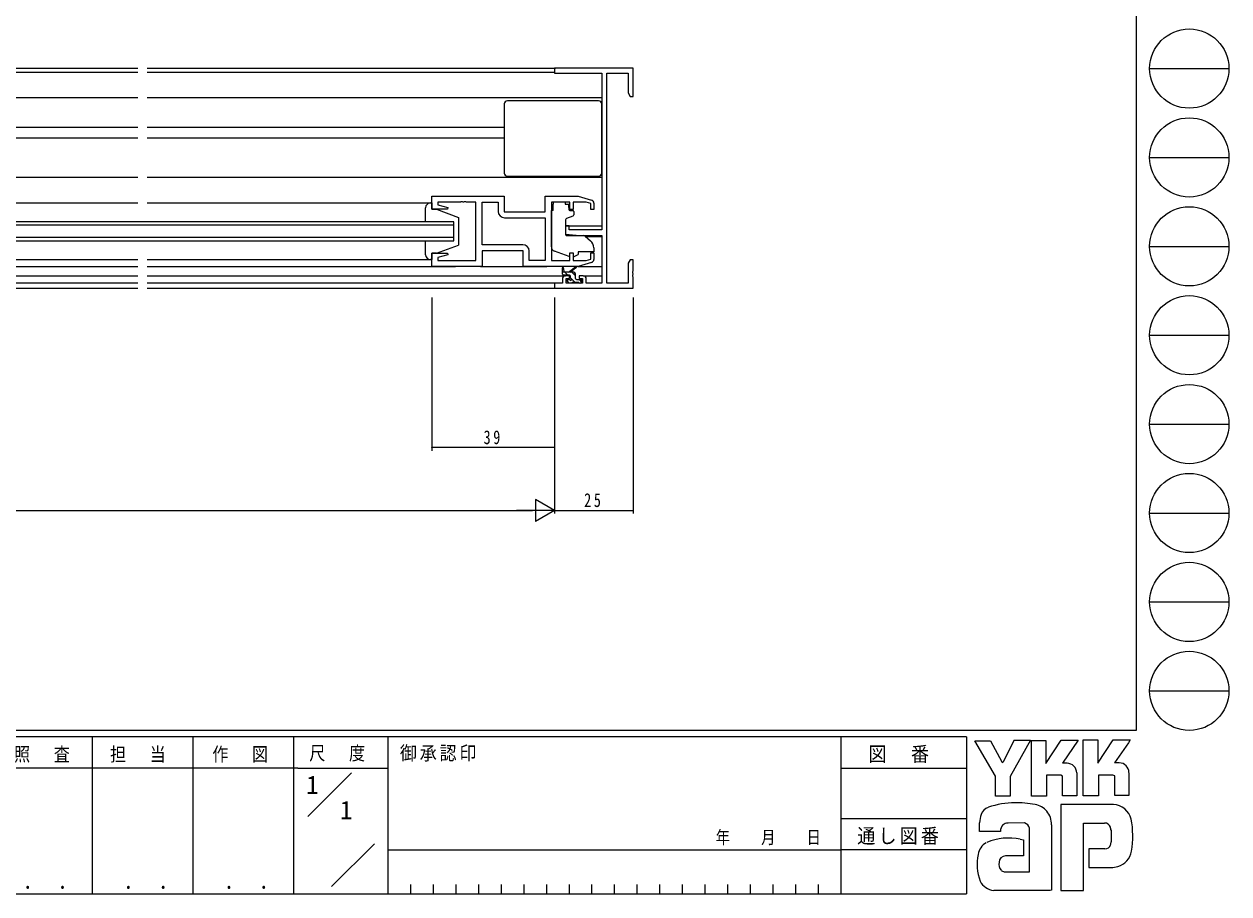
# Model space of a CAD drawing. Units: millimetres, scale not verified. Extents: x -567 to 567, y -403 to 403.
# Drawn here: x 183.6 to 566.7, y -403 to -126.3 of the extents above; entities that cross this region are included whole.
import ezdxf
from ezdxf.enums import TextEntityAlignment as Align

# ---------------------------------------------------------------- set-up
doc = ezdxf.new("R2010")
doc.units = ezdxf.units.MM
doc.header["$LTSCALE"] = 2
for name, color, linetype, lineweight in [('0-1_YKK_ZWAK', 7, 'Continuous', 18), ('0-3_YKK_11', 7, 'Continuous', 18), ('0-4_YKK_12', 2, 'Continuous', 18), ('0-5_YKK_13', 4, 'Continuous', 18), ('0-6_YKK_D', 6, 'Continuous', 18)]:
    doc.layers.add(name, color=color, linetype=linetype, lineweight=lineweight)
doc.layers.add('0-2_USER1', color=7, linetype='Continuous')
doc.styles.add('ＭＳ ゴシック', font='')
doc.styles.get('ＭＳ ゴシック').set_extended_font_data('MS Gothic')

msp = doc.modelspace()

# ---------------------------------------------------------------- linework, layer by layer
at = {"layer": '0-1_YKK_ZWAK'}
for p, q in [((537.274, 399.018), (537.274, -350.982)), ((541.526, -140.422), (566.726, -140.422)), ((541.526, -168.702), (566.726, -168.702)), ((541.526, -196.982), (566.726, -196.982)), ((541.526, -225.262), (566.726, -225.262)), ((541.526, -253.542), (566.726, -253.542)), ((541.526, -281.822), (566.726, -281.822)), ((541.526, -310.102), (566.726, -310.102)), ((541.526, -338.382), (566.726, -338.382)), ((537.274, -350.982), (-562.726, -350.982)), ((483.274, -352.982), (-562.726, -352.982)), ((205.274, -352.982), (205.274, -402.982)), ((237.274, -352.982), (237.274, -402.982)), ((269.274, -352.982), (269.274, -402.982)), ((299.274, -352.982), (299.274, -402.982)), ((443.274, -352.982), (443.274, -402.982)), ((483.274, -352.982), (483.274, -402.982)), ((485.898, -354.276), (490.918, -354.276)), ((492.462, -365.552), (485.898, -354.276)), ((498.468, -354.122), (494.818, -361.227)), ((503.931, -371.884), (503.931, -354.161)), ((520.38, -354.006), (525.052, -354.006)), ((520.38, -371.73), (520.38, -354.006)), ((529.956, -354.006), (535.362, -354.006)), ((534.822, -354.933), (530.362, -361.304)), ((535.362, -354.006), (534.822, -354.933)), ((270.68, -362.981), (173.274, -362.981)), ((270.68, -362.981), (299.274, -362.981)), ((443.274, -362.982), (483.274, -362.982)), ((515.244, -361.42), (513.76, -361.42)), ((531.846, -361.304), (530.362, -361.304)), ((273.803, -378.32), (287.65, -364.472)), ((513.236, -365.243), (508.68, -365.243)), ((518.333, -364.509), (518.333, -371.769)), ((525.245, -365.204), (525.245, -371.73)), ((529.802, -365.204), (525.245, -365.204)), ((530.42, -365.436), (529.802, -365.204)), ((530.42, -371.691), (530.42, -365.436)), ((534.937, -364.509), (534.937, -371.691)), ((530.42, -371.619), (530.492, -371.691)), ((529.879, -374.549), (513.314, -374.549)), ((513.314, -374.549), (513.314, -401.849)), ((525.245, -371.73), (520.38, -371.73)), ((534.937, -371.691), (530.42, -371.691)), ((443.274, -378.981), (483.274, -378.981)), ((487.443, -383.082), (487.443, -380.326)), ((494.084, -383.082), (487.443, -383.082)), ((501.768, -380.418), (496.486, -380.518)), ((503.313, -395.941), (503.313, -382.04)), ((510.302, -380.959), (510.302, -401.81)), ((520.496, -380.495), (527.137, -380.495)), ((520.496, -401.849), (520.496, -380.495)), ((529.236, -382.634), (529.261, -386.398)), ((281.377, -400.618), (294.983, -387.013)), ((299.274, -388.982), (443.274, -388.982)), ((483.274, -388.981), (443.274, -388.981)), ((522.234, -388.681), (522.234, -394.589)), ((527.292, -388.681), (522.234, -388.681)), ((501.382, -390.882), (495.676, -390.889)), ((522.234, -394.589), (529.84, -394.589)), ((529.84, -394.589), (531.385, -394.242)), ((495.281, -395.941), (503.313, -395.941)), ((502.695, -395.941), (503.197, -395.941)), ((503.313, -395.939), (503.314, -395.941)), ((306.474, -399.982), (306.474, -402.982)), ((313.674, -399.982), (313.674, -402.982)), ((320.874, -399.982), (320.874, -402.982)), ((328.074, -399.982), (328.074, -402.982)), ((335.274, -399.982), (335.274, -402.982)), ((342.474, -399.982), (342.474, -402.982)), ((349.674, -399.982), (349.674, -402.982)), ((356.874, -399.982), (356.874, -402.982)), ((364.074, -399.982), (364.074, -402.982)), ((371.274, -399.982), (371.274, -402.982)), ((378.474, -399.982), (378.474, -402.982)), ((385.674, -399.982), (385.674, -402.982)), ((392.874, -399.982), (392.874, -402.982)), ((400.074, -399.982), (400.074, -402.982)), ((407.274, -399.982), (407.274, -402.982)), ((414.474, -399.982), (414.474, -402.982)), ((421.674, -399.982), (421.674, -402.982)), ((428.874, -399.982), (428.874, -402.982)), ((436.074, -399.982), (436.074, -402.982)), ((494.084, -401.926), (491.96, -401.926)), ((509.838, -401.887), (494.084, -401.926)), ((510.302, -401.81), (509.838, -401.887)), ((-562.726, -402.982), (483.274, -402.982))]:
    msp.add_line(p, q, dxfattribs=at)
for points in [[(490.918, -354.276), (494.509, -360.995), (494.818, -361.227)], [(498.468, -354.122), (503.648, -354.122), (497.173, -365.59)], [(503.931, -354.161), (508.526, -354.161), (508.526, -361.444), (513.352, -354.083)], [(513.352, -354.083), (518.817, -354.083), (513.76, -361.42)], [(525.052, -354.006), (525.052, -361.423), (529.956, -354.006)], [(497.173, -365.59), (497.173, -371.923), (492.462, -371.923), (492.462, -365.552)], [(508.68, -365.243), (508.68, -371.884), (503.931, -371.884)], [(518.333, -371.769), (513.854, -371.769), (513.854, -365.475), (513.236, -365.243)], [(500.378, -385.515), (501.382, -385.747), (501.382, -390.882)], [(513.314, -401.849), (519.376, -401.849), (520.496, -401.849)]]:
    msp.add_lwpolyline(points, dxfattribs=at)
for centre in [(554.126, -140.422), (554.126, -168.702), (554.126, -196.982), (554.126, -225.262), (554.126, -253.542), (554.126, -281.822), (554.126, -310.102), (554.126, -338.382)]:
    msp.add_circle(centre, 12.6, dxfattribs=at)
for centre, radius, start, end in [((515.244, -364.509), 3.089, 0.00166, 89.99604), ((531.846, -364.393), 3.089, 0.00166, 89.99604), ((491.283, -378.776), 3.491, 109.02127, 161.51264), ((498.591, -399.27), 25.257, 89.89165, 109.30848), ((499.333, -403.644), 29.64, 78.7801, 91.46938), ((504.032, -380.835), 6.355, 40.66422, 80.31694), ((529.662, -380.754), 6.202, 14.44572, 87.08746), ((494.644, -380.362), 7.196, 158.41083, 179.71775), ((503.715, -380.818), 6.588, 358.78059, 38.76563), ((506.368, -384.678), 29.8, 350.99027, 10.67625), ((497.096, -382.992), 3.013, 138.46382, 181.71359), ((496.295, -382.94), 2.43, 85.50551, 126.78038), ((501.068, -382.631), 2.321, 14.7552, 72.44995), ((527.366, -382.238), 1.756, 16.43123, 96.91661), ((524.033, -383.279), 5.248, 4.93423, 17.03552), ((492.455, -391.45), 5.583, 121.82711, 169.08475), ((496.874, -404.202), 19.013, 79.38098, 112.05825), ((524.002, -385.898), 5.281, 343.6902, 354.75362), ((502.487, -393.546), 15.832, 168.76372, 199.80079), ((527.293, -386.816), 1.865, 269.95468, 342.90145), ((529.752, -388.333), 6.13, 285.44291, 349.90448), ((496.963, -393.451), 3.384, 171.08203, 216.71923), ((495.688, -392.953), 2.064, 90.33953, 178.03639), ((495.631, -393.789), 2.18, 230.9728, 260.75491), ((492.474, -396.472), 5.461, 207.31435, 263.59464)]:
    msp.add_arc(centre, radius, start, end, dxfattribs=at)
at = {"layer": '0-3_YKK_11'}
for p, q in [((377.274, -140.282), (352.274, -140.282)), ((352.274, -140.282), (352.274, -141.912)), ((377.274, -149.282), (377.274, -140.282)), ((352.274, -141.912), (367.274, -141.912)), ((367.274, -141.912), (367.274, -191.782)), ((368.904, -141.912), (375.644, -141.912)), ((368.904, -208.652), (368.904, -141.912)), ((375.644, -141.912), (375.644, -148.191)), ((375.644, -148.191), (376.274, -149.282)), ((376.274, -149.282), (377.274, -149.282)), ((313.274, -185.182), (313.274, -180.982)), ((313.274, -180.982), (336.274, -180.982)), ((315.204, -182.912), (315.204, -183.83)), ((322.316, -182.912), (315.204, -182.912)), ((315.204, -183.83), (318.303, -184.66)), ((322.499, -182.792), (322.316, -182.912)), ((323.049, -182.792), (322.499, -182.792)), ((323.232, -182.912), (323.049, -182.792)), ((323.316, -182.912), (323.232, -182.912)), ((323.499, -182.792), (323.316, -182.912)), ((324.049, -182.792), (323.499, -182.792)), ((324.232, -182.912), (324.049, -182.792)), ((327.274, -182.912), (324.232, -182.912)), ((327.274, -201.452), (327.274, -182.912)), ((329.274, -182.912), (334.344, -182.912)), ((329.274, -196.452), (329.274, -182.912)), ((334.344, -182.912), (334.344, -185.912)), ((336.274, -180.982), (336.274, -185.982)), ((349.274, -185.982), (349.274, -180.982)), ((349.274, -180.982), (359.774, -180.982)), ((357.174, -182.912), (351.274, -182.912)), ((351.274, -182.912), (351.274, -201.452)), ((357.174, -185.282), (357.174, -182.912)), ((358.174, -182.912), (358.174, -185.282)), ((362.379, -182.912), (358.174, -182.912)), ((359.774, -180.982), (364.061, -182.269)), ((363.774, -183.331), (362.379, -182.912)), ((363.774, -185.282), (363.774, -183.331)), ((364.774, -183.226), (364.774, -185.282)), ((318.235, -185.182), (313.274, -185.182)), ((318.303, -184.66), (318.235, -185.182)), ((336.274, -185.982), (349.274, -185.982)), ((358.174, -185.282), (357.174, -185.282)), ((364.774, -185.282), (363.774, -185.282)), ((336.344, -187.912), (349.274, -187.912)), ((349.274, -187.912), (349.274, -201.452)), ((349.274, -187.912), (349.274, -201.452)), ((355.774, -190.482), (355.774, -193.089)), ((356.974, -190.482), (355.774, -190.482)), ((356.974, -191.782), (356.974, -190.482)), ((355.774, -193.089), (360.274, -193.482)), ((367.274, -191.782), (356.974, -191.782)), ((360.274, -193.482), (367.274, -193.482)), ((367.274, -193.482), (367.274, -208.652)), ((313.274, -203.382), (313.274, -199.182)), ((313.274, -199.182), (318.235, -199.182)), ((318.235, -199.182), (318.303, -199.705)), ((342.204, -196.452), (329.274, -196.452)), ((329.274, -198.382), (329.274, -203.382)), ((342.274, -198.382), (329.274, -198.382)), ((342.274, -203.382), (342.274, -198.382)), ((344.204, -201.452), (344.204, -198.452)), ((357.174, -201.452), (357.174, -199.082)), ((357.174, -199.082), (358.174, -199.082)), ((358.174, -199.082), (358.174, -201.452)), ((363.774, -201.034), (363.774, -199.082)), ((363.774, -199.082), (364.774, -199.082)), ((364.774, -199.082), (364.774, -201.138)), ((318.303, -199.705), (315.204, -200.535)), ((315.204, -200.535), (315.204, -201.452)), ((315.204, -201.452), (327.274, -201.452)), ((349.274, -201.452), (344.204, -201.452)), ((351.274, -201.452), (357.174, -201.452)), ((358.174, -201.452), (362.379, -201.452)), ((364.061, -202.096), (359.774, -203.382)), ((362.379, -201.452), (363.774, -201.034)), ((376.274, -201.282), (375.644, -202.374)), ((375.644, -202.374), (375.644, -208.652)), ((377.274, -201.282), (376.274, -201.282)), ((377.274, -204.824), (377.274, -201.282)), ((329.274, -203.382), (313.274, -203.382)), ((359.774, -203.382), (342.274, -203.382)), ((357.074, -206.382), (355.774, -206.382)), ((357.074, -207.182), (357.074, -206.382)), ((360.074, -206.382), (360.074, -207.182)), ((361.374, -206.382), (360.074, -206.382)), ((377.154, -205.007), (377.274, -204.824)), ((377.154, -205.557), (377.154, -205.007)), ((377.274, -205.741), (377.154, -205.557)), ((377.154, -206.007), (377.274, -205.824)), ((377.154, -206.557), (377.154, -206.007)), ((377.274, -206.741), (377.154, -206.557)), ((377.274, -205.824), (377.274, -205.741)), ((377.274, -210.282), (377.274, -206.741)), ((352.274, -210.282), (377.274, -210.282)), ((354.774, -207.382), (354.774, -208.652)), ((355.974, -207.182), (357.074, -207.182)), ((355.974, -208.652), (355.974, -207.182)), ((361.174, -208.652), (355.974, -208.652)), ((360.074, -207.182), (361.174, -207.182)), ((361.174, -207.182), (361.174, -208.652)), ((362.374, -208.652), (362.374, -207.382)), ((367.274, -208.652), (362.374, -208.652)), ((375.644, -208.652), (368.904, -208.652))]:
    msp.add_line(p, q, dxfattribs=at)
msp.add_lwpolyline([(354.774, -208.652), (352.274, -208.652), (352.274, -210.282)], dxfattribs=at)
for centre, radius, start, end in [((363.774, -183.226), 1, 359.99996, 73.30074), ((336.344, -185.912), 2, 180.00001, 269.99999), ((342.204, -198.452), 2, 0.00001, 89.99999), ((363.774, -201.138), 1, 286.69926, 0.00004), ((355.774, -207.382), 1, 90.00001, 179.99999), ((361.374, -207.382), 1, 0.00001, 89.99999)]:
    msp.add_arc(centre, radius, start, end, dxfattribs=at)
at = {"layer": '0-4_YKK_12'}
for p, q in [((-15.226, -140.282), (219.774, -140.282)), ((219.774, -141.682), (-15.226, -141.682)), ((222.774, -140.282), (352.574, -140.282)), ((352.274, -141.682), (222.774, -141.682)), ((121.274, -149.582), (219.774, -149.582)), ((222.774, -149.582), (367.274, -149.582)), ((122.274, -159.082), (219.774, -159.082)), ((222.774, -159.082), (336.274, -159.082)), ((122.274, -162.482), (219.774, -162.482)), ((222.774, -162.482), (336.274, -162.482)), ((122.274, -174.982), (219.774, -174.982)), ((222.774, -174.982), (367.274, -174.982)), ((219.774, -189.182), (115.274, -189.182)), ((115.274, -190.182), (219.774, -190.182)), ((320.274, -189.182), (215.774, -189.182)), ((215.774, -190.182), (320.274, -190.182)), ((320.274, -195.182), (320.274, -189.182)), ((355.774, -190.482), (367.274, -190.482)), ((219.774, -194.182), (115.274, -194.182)), ((115.274, -195.182), (219.774, -195.182)), ((320.274, -194.182), (215.774, -194.182)), ((215.774, -195.182), (320.274, -195.182)), ((362.151, -193.882), (367.274, -193.882)), ((122.274, -203.382), (219.774, -203.382)), ((125.274, -206.382), (219.774, -206.382)), ((222.774, -203.382), (320.774, -203.382)), ((222.774, -206.382), (355.774, -206.382)), ((361.374, -206.382), (367.274, -206.382)), ((219.774, -208.652), (125.274, -208.652)), ((125.274, -210.282), (219.774, -210.282)), ((352.574, -208.652), (222.774, -208.652)), ((222.774, -210.282), (352.574, -210.282))]:
    msp.add_line(p, q, dxfattribs=at)
at = {"layer": '0-5_YKK_13'}
for p, q in [((336.274, -151.683), (336.274, -173.683)), ((366.274, -150.683), (337.274, -150.683)), ((367.274, -173.683), (367.274, -151.683)), ((337.274, -174.683), (366.274, -174.683)), ((122.274, -183.182), (219.774, -183.182)), ((222.774, -183.182), (313.274, -183.182)), ((312.774, -183.182), (313.274, -183.182)), ((313.274, -183.182), (313.274, -185.182)), ((351.874, -184.582), (351.874, -183.582)), ((355.674, -182.912), (355.674, -183.582)), ((355.674, -183.582), (356.844, -183.582)), ((356.844, -184.582), (356.844, -183.582)), ((311.274, -189.182), (311.274, -184.682)), ((313.274, -185.182), (314.774, -185.182)), ((314.774, -185.182), (321.774, -187.782)), ((351.874, -185.582), (351.274, -185.582)), ((351.274, -197.138), (351.274, -185.582)), ((351.874, -185.582), (351.874, -184.582)), ((358.045, -187.402), (356.045, -188.13)), ((356.844, -184.582), (356.844, -185.282)), ((357.144, -185.582), (358.074, -185.582)), ((358.374, -185.882), (358.374, -186.932)), ((321.774, -187.782), (321.774, -196.582)), ((355.774, -188.579), (355.774, -193.185)), ((311.274, -199.682), (311.274, -195.182)), ((355.991, -193.484), (361.377, -193.531)), ((362.011, -193.765), (363.702, -195.184)), ((313.274, -199.182), (313.274, -201.182)), ((314.774, -199.182), (313.274, -199.182)), ((314.774, -199.182), (321.774, -196.582)), ((356.902, -200.223), (352.265, -198.548)), ((359.774, -198.782), (359.774, -199.082)), ((364.774, -198.782), (359.774, -198.782)), ((359.774, -199.082), (359.774, -199.58)), ((364.774, -197.483), (364.774, -198.782)), ((122.274, -201.182), (219.774, -201.182)), ((222.774, -201.182), (313.274, -201.182)), ((313.274, -201.182), (312.774, -201.182)), ((358.468, -200.189), (359.774, -199.58)), ((328.774, -203.382), (349.774, -203.382)), ((335.774, -203.382), (349.774, -203.382)), ((354.774, -205.852), (354.774, -203.853)), ((357.974, -205.152), (354.774, -205.152)), ((355.074, -204.026), (355.273, -205.152)), ((357.074, -206.152), (355.074, -206.152)), ((356.549, -206.152), (355.549, -205.152)), ((356.674, -205.152), (358.892, -203.47)), ((357.274, -205.152), (359.093, -203.751)), ((357.374, -207.091), (357.374, -206.452)), ((358.974, -206.333), (357.794, -205.152)), ((358.974, -207.252), (358.974, -206.152)), ((359.701, -203.382), (367.274, -203.382)), ((359.701, -203.382), (367.274, -203.382)), ((356.862, -208.565), (356.362, -208.065)), ((356.574, -207.552), (356.913, -207.552)), ((357.674, -208.652), (357.074, -208.652)), ((358.849, -208.452), (357.374, -206.978)), ((359.974, -208.452), (357.874, -208.452)), ((359.274, -207.552), (360.674, -207.552)), ((360.674, -208.652), (360.174, -208.652)), ((360.974, -208.333), (360.194, -207.552)), ((360.974, -207.852), (360.974, -208.352))]:
    msp.add_line(p, q, dxfattribs=at)
msp.add_lwpolyline([(355.674, -182.912), (351.874, -182.912), (351.874, -183.582)], dxfattribs=at)
for centre, radius, start, end in [((337.274, -151.683), 1, 90, 180), ((366.274, -151.683), 1, 0, 90), ((337.274, -173.683), 1, 180, 270), ((366.274, -173.683), 1, 270, 0), ((312.774, -184.682), 1.5, 90, 180), ((357.144, -185.282), 0.3, 180, 270), ((357.874, -186.932), 0.5, 290, 360), ((358.074, -185.882), 0.3, 360, 90), ((356.274, -188.579), 0.5, 110, 180), ((356.074, -193.185), 0.3, 180, 269.5), ((361.368, -194.531), 1, 50, 89.5), ((361.774, -197.483), 3, 360, 50), ((352.774, -197.138), 1.5, 180, 250.14674), ((312.774, -199.682), 1.5, 180, 270), ((357.242, -199.282), 1, 250.14674, 266.11316), ((358.045, -199.282), 1, 277.40692, 295), ((354.974, -203.853), 0.2, 300, 180), ((355.074, -205.852), 0.3, 180, 270), ((357.074, -206.452), 0.3, 0, 90), ((357.974, -206.152), 1, 0, 90), ((359.074, -203.552), 0.2, 275.58289, 155.58289), ((356.574, -207.852), 0.3, 90, 225), ((357.074, -208.352), 0.3, 225, 270), ((356.913, -207.852), 0.3, 33.05573, 90), ((357.374, -207.552), 0.25, 213.05573, 56.94427), ((357.674, -207.091), 0.3, 180, 236.94427), ((357.674, -208.452), 0.2, 270, 0), ((359.274, -207.252), 0.3, 180, 270), ((360.174, -208.452), 0.2, 180, 270), ((360.674, -207.852), 0.3, 0, 90), ((360.674, -208.352), 0.3, 270, 0)]:
    msp.add_arc(centre, radius, start, end, dxfattribs=at)
at = {"layer": '0-6_YKK_D'}
for p, q in [((313.274, -213.282), (313.274, -261.982)), ((352.274, -213.282), (352.274, -281.982)), ((352.274, -213.282), (352.274, -261.982)), ((352.274, -213.282), (352.274, -281.982)), ((377.274, -213.282), (377.274, -281.982)), ((352.274, -260.982), (313.274, -260.982)), ((352.274, -280.982), (346.212, -277.482)), ((346.212, -277.482), (346.212, -284.482)), ((-140.726, -280.982), (345.274, -280.982)), ((352.274, -280.982), (340.15, -280.982)), ((352.274, -280.982), (346.212, -284.482)), ((352.274, -280.982), (377.274, -280.982))]:
    msp.add_line(p, q, dxfattribs=at)
for centre, start, end in [((313.274, -260.982), 0, 180), ((313.274, -260.982), 180, 0), ((352.274, -260.982), 0, 180), ((352.274, -260.982), 180, 0), ((377.274, -280.982), 0, 180), ((377.274, -280.982), 180, 0)]:
    msp.add_arc(centre, 0.106, start, end, dxfattribs=at)

# ---------------------------------------------------------------- texts
at = {"layer": '0-1_YKK_ZWAK', "attachment_point": 7, "style": 'ＭＳ ゴシック'}
for s, insert, char_height in [('\\T1.24;\\W0.85;照\\~\\~査', (180.401, -361.24), 4.399), ('\\T1.24;\\W0.85;担\\~\\~当', (210.923, -361.24), 4.399), ('\\T1.24;\\W0.85;作\\~\\~図', (243.445, -361.214), 4.399), ('\\T1.24;\\W0.85;尺\\~\\~度', (274.292, -360.892), 4.399), ('\\T1.17;\\W0.9;御承認印', (303.084, -360.886), 4.399), ('\\T1.17;\\W0.9;図\u3000番', (452.128, -361.357), 4.692), ('\\T1.28;\\W0.8;年\\~\\~\\~月\\~\\~\\~日', (403.526, -387.51), 4.147), ('\\T1.17;\\W0.9;通し図番', (448.529, -387.389), 4.692), ('\\T1.24;\\W0.85;\\~．\\~．', (179.638, -401.477), 5.132), ('\\T1.24;\\W0.85;\\~．\\~．', (211.638, -401.477), 5.132), ('\\T1.24;\\W0.85;\\~．\\~．', (243.638, -401.477), 5.132)]:
    msp.add_mtext(s, dxfattribs=dict(at, insert=insert, char_height=char_height))
at = {"layer": '0-2_USER1', "style": 'ＭＳ ゴシック'}
for p in [(273.274, -372.981), (284.036, -380.981)]:
    msp.add_text('1', height=5.865, dxfattribs=at).set_placement(p, align=Align.BOTTOM_LEFT)
at = {"layer": '0-6_YKK_D', "color": 7, "char_height": 4.399, "attachment_point": 7, "style": 'ＭＳ ゴシック'}
for s, insert in [('\\T1.37;\\W0.75;39', (329.704, -259.982)), ('\\T1.37;\\W0.75;25', (361.692, -279.982))]:
    msp.add_mtext(s, dxfattribs=dict(at, insert=insert))

doc.saveas('drawing.dxf')
